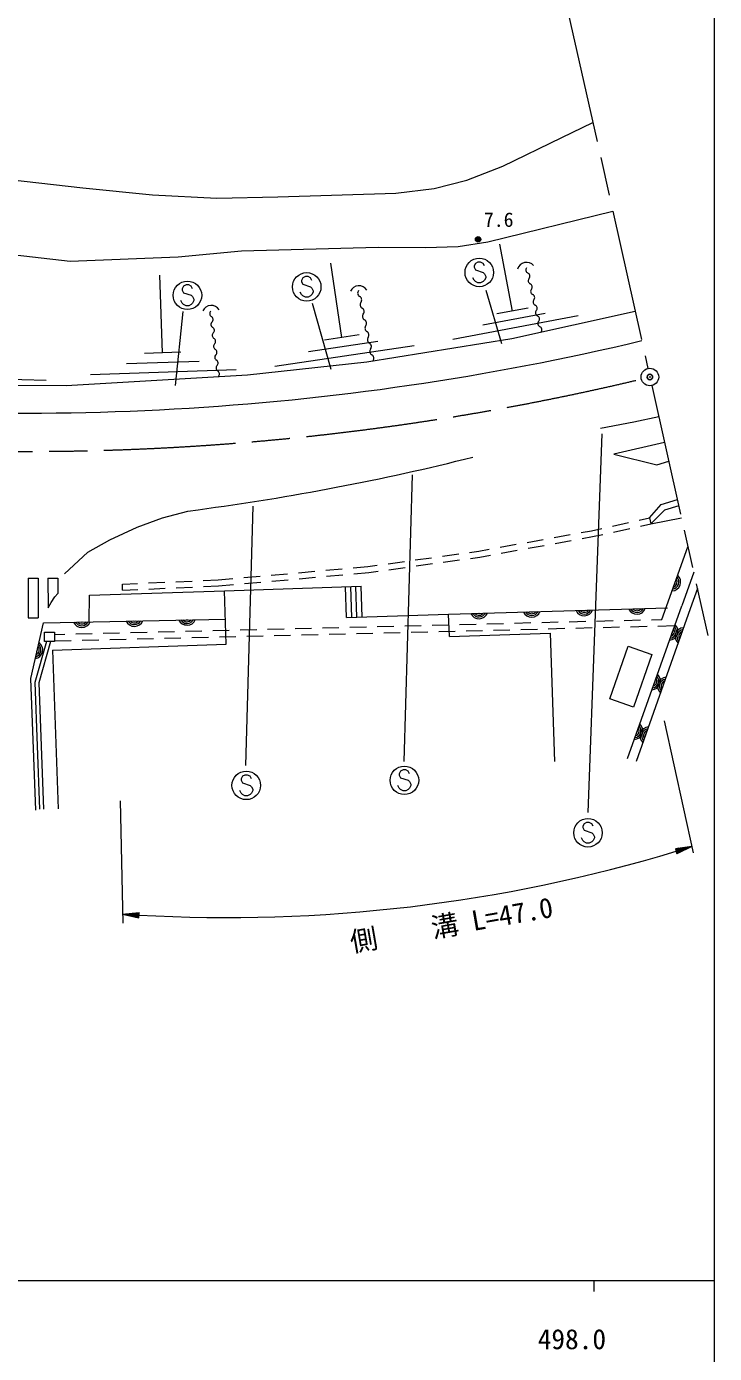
# Model space of a CAD drawing. Units: millimetres, scale not verified. Extents: x 40000 to 680000, y 20000 to 380000.
# Drawn here: x 516282 to 579000, y 198357 to 319255 of the extents above; entities that cross this region are included whole.
import ezdxf
from ezdxf.enums import TextEntityAlignment as Align

# ---------------------------------------------------------------- set-up
doc = ezdxf.new("R2010")
doc.units = ezdxf.units.MM
doc.header["$LTSCALE"] = 1000
doc.header["$PDMODE"] = 32
doc.header["$PDSIZE"] = 500
doc.linetypes.add('CHAIN', pattern=[18.5, 12, -1.5, 3.5, -1.5])
for name, color, linetype, lineweight in [('M-BGD', 7, 'Continuous', 13), ('M-BMK', 2, 'CHAIN', 13), ('M-BMK-SRVR', 3, 'Continuous', 13), ('M-STR-HTXT', 7, 'Continuous', 13), ('M-STR-STRC', 7, 'Continuous', 13), ('M-STR-STRD', 7, 'Continuous', 13), ('M-TTL-BAND', 7, 'Continuous', 13)]:
    doc.layers.add(name, color=color, linetype=linetype, lineweight=lineweight)
doc.layers.add('M-OTRS', color=6, linetype='Continuous')
doc.styles.add('ＭＳ ゴシック', font='')
doc.styles.get('ＭＳ ゴシック').set_extended_font_data('MS Gothic')

msp = doc.modelspace()

# ---------------------------------------------------------------- linework, layer by layer
at = {"layer": 'M-BGD'}
for p, q in [((560575, 293335), (559432, 299416)), ((545021, 290921), (544013, 297690)), ((528687, 289517), (528446, 296597)), ((566562, 292885), (555160, 290743)), ((563568, 293110), (557867, 292039)), ((562000, 293602), (559150, 293067)), ((551619, 290173), (538927, 288284)), ((548320, 290547), (541974, 289602)), ((546607, 291157), (543434, 290684)), ((530347, 289574), (527028, 289461)), ((535385, 287974), (522111, 287521)), ((532036, 288746), (525399, 288519)), ((518076, 286995), (500964, 287442)), ((572137, 274277), (573077, 274484)), ((573077, 274484), (573195, 273946)), ((573195, 273946), (575988, 274499)), ((566834, 273146), (567780, 273317)), ((567780, 273317), (568719, 273524)), ((569696, 273739), (571161, 274061)), ((569809, 273201), (571274, 273523)), ((572251, 273738), (573195, 273946)), ((559453, 271811), (560929, 272078)), ((561913, 272256), (563389, 272523)), ((564373, 272701), (565850, 272968)), ((564471, 272160), (565947, 272426)), ((566931, 272604), (567888, 272777)), ((567888, 272777), (568833, 272985)), ((551725, 270657), (553210, 270863)), ((554201, 271001), (555687, 271207)), ((556677, 271345), (557523, 271463)), ((556752, 270800), (557610, 270919)), ((557523, 271463), (558469, 271634)), ((557610, 270919), (558567, 271092)), ((559551, 271270), (561027, 271537)), ((562011, 271715), (563487, 271982)), ((574201, 265235), (576585, 271838)), ((541081, 269492), (542575, 269625)), ((543571, 269714), (545065, 269848)), ((546061, 269937), (547412, 270058)), ((547412, 270058), (548258, 270175)), ((547474, 269511), (548333, 269630)), ((549248, 270313), (550734, 270519)), ((549323, 269768), (550809, 269974)), ((551799, 270112), (553285, 270318)), ((554275, 270456), (555761, 270662)), ((516429, 268990), (517329, 268994)), ((516429, 268990), (516445, 265367)), ((517329, 268994), (517345, 265371)), ((518229, 268998), (519129, 269002)), ((518229, 268998), (518241, 266284)), ((519129, 269002), (519135, 267590)), ((525017, 268453), (526389, 268513)), ((525041, 267903), (525017, 268453)), ((527388, 268557), (528886, 268623)), ((529885, 268667), (531384, 268733)), ((532383, 268777), (533754, 268837)), ((533754, 268837), (535105, 268958)), ((533791, 268288), (535154, 268410)), ((536101, 269047), (537595, 269180)), ((536151, 268499), (537645, 268632)), ((538591, 269269), (540085, 269403)), ((538641, 268721), (540135, 268855)), ((541131, 268944), (542625, 269078)), ((543621, 269167), (545115, 269300)), ((546111, 269389), (547474, 269511)), ((577103, 269530), (576019, 266484)), ((525041, 267903), (526419, 267964)), ((527418, 268008), (528917, 268074)), ((529916, 268118), (531414, 268183)), ((532413, 268227), (533791, 268288)), ((534326, 267832), (546794, 268259)), ((534492, 262985), (534326, 267832)), ((545465, 265401), (545369, 268210)), ((545934, 265417), (545838, 268226)), ((546400, 265433), (546304, 268242)), ((546890, 265450), (546794, 268259)), ((577441, 268043), (576791, 266210)), ((554760, 265719), (574723, 266280)), ((571083, 252572), (576019, 266484)), ((576791, 266210), (571855, 252298)), ((516445, 265367), (517345, 265371)), ((545465, 265401), (554760, 265719)), ((554830, 263680), (554760, 265719)), ((555761, 264781), (557260, 264818)), ((558260, 264842), (559760, 264879)), ((560759, 264904), (562259, 264941)), ((563258, 264966), (564758, 265003)), ((565758, 265027), (567257, 265064)), ((568257, 265089), (569757, 265126)), ((570756, 265150), (572256, 265187)), ((573255, 265212), (574201, 265235)), ((518826, 263870), (519772, 263894)), ((520771, 263918), (522271, 263955)), ((523271, 263980), (524770, 264017)), ((525770, 264042), (527269, 264079)), ((528269, 264103), (529769, 264140)), ((528864, 263525), (530363, 263562)), ((530768, 264165), (532268, 264202)), ((531363, 263587), (532863, 263624)), ((533268, 264226), (534767, 264263)), ((533862, 263648), (535362, 263685)), ((535767, 264288), (537266, 264325)), ((536361, 263710), (537861, 263747)), ((538266, 264350), (539766, 264387)), ((538861, 263772), (540360, 263808)), ((540765, 264411), (542265, 264448)), ((541360, 263833), (542859, 263870)), ((543265, 264473), (544764, 264510)), ((543859, 263895), (545359, 263932)), ((545764, 264534), (547263, 264571)), ((546358, 263956), (547858, 263993)), ((548263, 264596), (549763, 264633)), ((548858, 264018), (550357, 264055)), ((550762, 264658), (552262, 264695)), ((551357, 264080), (552856, 264117)), ((553262, 264719), (554761, 264756)), ((553856, 264141), (555356, 264178)), ((554830, 263680), (564017, 263995)), ((556355, 264203), (557855, 264240)), ((558855, 264264), (560354, 264301)), ((561354, 264326), (562853, 264363)), ((563853, 264388), (565353, 264425)), ((564017, 263995), (564418, 252293)), ((566352, 264449), (567852, 264486)), ((568852, 264511), (570351, 264548)), ((571351, 264572), (572850, 264609)), ((573850, 264634), (575376, 264672)), ((518470, 263227), (517406, 259456)), ((518665, 262443), (534492, 262985)), ((518665, 262443), (519160, 247971)), ((518841, 263278), (520366, 263316)), ((521366, 263340), (522866, 263377)), ((523865, 263402), (525365, 263439)), ((526365, 263464), (527864, 263500)), ((517120, 247849), (516677, 259852)), ((517406, 259456), (517835, 247963))]:
    msp.add_line(p, q, dxfattribs=at)
for points in [[(499882, 307072), (501909, 306424), (504403, 305958), (507595, 305792), (514745, 305327), (521429, 304562), (527781, 303930), (533633, 303631), (539187, 303747), (549961, 304080), (553453, 304512), (556413, 305243), (559705, 306524), (565092, 309151), (567912, 310509)], [(569730, 302405), (558336, 299594), (555635, 299175), (552656, 299082), (548325, 299128), (535894, 298802), (530120, 298244), (520265, 297832), (495930, 300641), (486493, 301697), (482924, 301511), (481979, 301330), (481236, 300712)], [(401016, 297935), (401747, 296873), (460536, 290672), (480751, 288953), (488356, 288022), (499127, 287090), (509029, 286609), (519893, 286547), (536437, 287525), (547301, 288720), (560524, 290831), (571768, 293317)], [(574452, 281351), (569812, 280308), (573758, 279333), (574832, 279655)], [(573077, 274484), (574152, 275697), (575617, 276154)], [(573195, 273946), (574462, 275217), (575781, 275629)], [(518241, 266284), (518533, 266792), (518865, 267282), (519135, 267590)], [(522006, 265018), (522027, 267451), (534326, 267832)], [(516677, 259852), (517832, 264933), (534414, 265269)], [(518096, 263227), (517042, 259491), (517473, 247949)]]:
    msp.add_lwpolyline(points, dxfattribs=at)
for points in [[(517927, 264085), (518826, 264085), (518826, 263227), (517927, 263227)], [(569450, 258011), (571123, 262786), (573282, 262030), (571608, 257255)]]:
    msp.add_lwpolyline(points, close=True, dxfattribs=at)
for radius in [250, 204, 159, 114, 68.2, 22.7]:
    msp.add_circle((557452, 299863), radius, dxfattribs=at)
for centre, radius, start, end in [((561868, 296917), 850, 40.41157, 164.2666), ((562113, 297082), 313, 139.65252, 245.74668), ((561856, 296511), 313, 319.65252, 65.74668), ((562334, 296105), 313, 139.65252, 245.74668), ((546583, 294785), 850, 32.1581, 156.01313), ((546827, 294972), 357, 142.315, 241.2021), ((562076, 295534), 313, 319.65252, 65.74668), ((562554, 295128), 313, 139.65252, 245.74668), ((533128, 292994), 850, 31.85068, 155.70571), ((546483, 294346), 357, 322.315, 61.2021), ((547048, 293909), 357, 142.315, 241.2021), ((562296, 294556), 313, 319.65252, 65.74668), ((562774, 294151), 313, 139.65252, 245.74668), ((562517, 293579), 313, 319.65252, 65.74668), ((533292, 293102), 313, 133.56669, 239.80706), ((532977, 292561), 313, 313.56669, 59.80706), ((546704, 293282), 357, 322.315, 61.2021), ((547270, 292846), 357, 142.315, 241.2021), ((562994, 293173), 313, 139.65252, 245.74668), ((562737, 292602), 313, 319.65252, 65.74668), ((533408, 292108), 313, 133.56669, 239.80706), ((533094, 291568), 313, 313.56669, 59.80706), ((546925, 292219), 357, 322.315, 61.2021), ((547491, 291782), 357, 142.315, 241.2021), ((547147, 291156), 357, 322.315, 61.2021), ((563215, 292196), 313, 139.65252, 245.74668), ((562957, 291624), 313, 319.65252, 65.74668), ((533525, 291115), 313, 133.56669, 239.80706), ((533641, 290121), 313, 133.56669, 239.80706), ((533210, 290574), 313, 313.56669, 59.80706), ((547712, 290719), 357, 142.315, 241.2021), ((547368, 290093), 357, 322.315, 61.2021), ((533758, 289128), 313, 133.56669, 239.80706), ((533327, 289581), 313, 313.56669, 59.80706), ((547934, 289656), 357, 142.315, 241.2021), ((547589, 289030), 357, 322.315, 61.2021), ((533874, 288135), 313, 133.56669, 239.80706), ((533443, 288588), 313, 313.56669, 59.80706), ((533560, 287594), 313, 313.56669, 59.80706), ((575099, 268643), 812, 272.76615, 47.52642), ((575099, 268643), 650, 278.88194, 41.41063), ((575099, 268643), 488, 290.01463, 30.27795), ((575099, 268643), 325, 324.20392, 356.08866), ((567132, 266379), 812, 204.23032, 338.99059), ((567132, 266379), 650, 210.34611, 332.87481), ((567132, 266379), 488, 221.4788, 321.74212), ((567132, 266379), 325, 255.66809, 287.55283), ((571930, 266514), 812, 204.23032, 338.99059), ((571930, 266514), 650, 210.34611, 332.87481), ((571930, 266514), 488, 221.4788, 321.74212), ((571930, 266514), 325, 255.66809, 287.55283), ((521318, 265316), 812, 203.77899, 338.53926), ((521318, 265316), 650, 209.89478, 332.42347), ((521318, 265316), 488, 221.02747, 321.29078), ((521318, 265316), 325, 255.21676, 287.10149), ((526117, 265413), 812, 203.77899, 338.53926), ((526117, 265413), 650, 209.89478, 332.42347), ((526117, 265413), 488, 221.02747, 321.29078), ((526117, 265413), 325, 255.21676, 287.10149), ((530916, 265510), 812, 203.77899, 338.53926), ((530916, 265510), 650, 209.89478, 332.42347), ((530916, 265510), 488, 221.02747, 321.29078), ((530916, 265510), 325, 255.21676, 287.10149), ((557536, 266110), 812, 204.23032, 338.99059), ((557536, 266110), 650, 210.34611, 332.87481), ((557536, 266110), 488, 221.4788, 321.74212), ((557536, 266110), 325, 255.66809, 287.55283), ((562334, 266245), 812, 204.23032, 338.99059), ((562334, 266245), 650, 210.34611, 332.87481), ((562334, 266245), 488, 221.4788, 321.74212), ((562334, 266245), 325, 255.66809, 287.55283), ((574861, 264156), 812, 273.08775, 47.84802), ((574861, 264156), 650, 279.20354, 41.73223), ((574861, 264156), 488, 290.33623, 30.59955), ((574861, 264156), 325, 324.52552, 356.41026), ((576222, 263673), 812, 93.08775, 227.84802), ((576222, 263673), 650, 99.20354, 221.73223), ((576222, 263673), 488, 110.33623, 210.59955), ((576222, 263673), 325, 144.52552, 176.41026), ((516950, 262462), 812, 279.8156, 54.57587), ((516950, 262462), 650, 285.93139, 48.46008), ((516950, 262462), 488, 297.06408, 37.32739), ((516950, 262462), 325, 331.25337, 3.1381), ((573256, 259632), 812, 273.08775, 47.84802), ((573256, 259632), 650, 279.20354, 41.73223), ((574617, 259150), 812, 93.08775, 227.84802), ((573256, 259632), 488, 290.33623, 30.59955), ((573256, 259632), 325, 324.52552, 356.41026), ((574617, 259150), 650, 99.20354, 221.73223), ((574617, 259150), 488, 110.33623, 210.59955), ((574617, 259150), 325, 144.52552, 176.41026), ((571652, 255109), 812, 273.08775, 47.84802), ((571652, 255109), 650, 279.20354, 41.73223), ((571652, 255109), 488, 290.33623, 30.59955), ((573013, 254626), 812, 93.08775, 227.84802), ((573013, 254626), 650, 99.20354, 221.73223), ((571652, 255109), 325, 324.52552, 356.41026), ((573013, 254626), 488, 110.33623, 210.59955), ((573013, 254626), 325, 144.52552, 176.41026)]:
    msp.add_arc(centre, radius, start, end, dxfattribs=at)
at = {"layer": 'M-BMK'}
for p, q in [((561626, 338538), (572937, 288103)), ((573288, 286541), (578396, 263765))]:
    msp.add_line(p, q, dxfattribs=at)
msp.add_arc((516256, 522359), 241816, 262.91196, 283.40937, dxfattribs=at)
at = {"layer": 'M-BMK-SRVR'}
msp.add_circle((573112, 287322), 800, dxfattribs=at)
at = {"layer": 'M-OTRS'}
msp.add_point((573112, 287322), dxfattribs=at)
at = {"layer": 'M-STR-HTXT'}
for p, q in [((574413, 255989), (577068, 243970)), ((524813, 248693), (525053, 237570)), ((576940, 244552), (575434, 244343)), ((575434, 244343), (575583, 243866)), ((575735, 244385), (575448, 244295)), ((575463, 244248), (576036, 244427)), ((576337, 244469), (575478, 244200)), ((575493, 244152), (576638, 244510)), ((576940, 244552), (575508, 244104)), ((575523, 244057), (576668, 244415)), ((576397, 244278), (575538, 244009)), ((576940, 244552), (575583, 243866)), ((575553, 243961), (576126, 244140)), ((575854, 244003), (575568, 243914)), ((525035, 238395), (526549, 238544)), ((525035, 238395), (526515, 238045)), ((525035, 238395), (526532, 238295)), ((526529, 238245), (525331, 238325)), ((526535, 238345), (525338, 238425)), ((525627, 238255), (526525, 238195)), ((525641, 238455), (526539, 238394)), ((526522, 238145), (525923, 238185)), ((526542, 238444), (525943, 238485)), ((526246, 238514), (526545, 238494)), ((526515, 238045), (526549, 238544)), ((526219, 238115), (526518, 238095))]:
    msp.add_line(p, q, dxfattribs=at)
msp.add_arc((534555, 380004), 141928, 266.75977, 286.77027, dxfattribs=at)
at = {"layer": 'M-STR-STRC'}
for p, q in [((557203, 297674), (557085, 297438)), ((557085, 297438), (557085, 297319)), ((557439, 297792), (557203, 297674)), ((557675, 297792), (557439, 297792)), ((557912, 297674), (557675, 297792)), ((558030, 297438), (557912, 297674)), ((541471, 296363), (541353, 296127)), ((541707, 296481), (541471, 296363)), ((541944, 296481), (541707, 296481)), ((542180, 296363), (541944, 296481)), ((542298, 296127), (542180, 296363)), ((557085, 296138), (556966, 296374)), ((557085, 297319), (557203, 297083)), ((557203, 297083), (557912, 296847)), ((557912, 296847), (558030, 296729)), ((558030, 296729), (558148, 296492)), ((558148, 296374), (558030, 296138)), ((558148, 296492), (558148, 296374)), ((530598, 295592), (530480, 295355)), ((530480, 295355), (530480, 295237)), ((530480, 295237), (530598, 295001)), ((530834, 295710), (530598, 295592)), ((530598, 295001), (531307, 294765)), ((531071, 295710), (530834, 295710)), ((531307, 295592), (531071, 295710)), ((531425, 295355), (531307, 295592)), ((541353, 294827), (541235, 295063)), ((541353, 296127), (541353, 296008)), ((541353, 296008), (541471, 295772)), ((541471, 295772), (542180, 295536)), ((542180, 295536), (542298, 295418)), ((542298, 295418), (542417, 295181)), ((542417, 295063), (542298, 294827)), ((542417, 295181), (542417, 295063)), ((557203, 296019), (557085, 296138)), ((557439, 295901), (557203, 296019)), ((557675, 295901), (557439, 295901)), ((557912, 296019), (557675, 295901)), ((558030, 296138), (557912, 296019)), ((558162, 295242), (559592, 290387)), ((530480, 294055), (530361, 294292)), ((530598, 293937), (530480, 294055)), ((530834, 293819), (530598, 293937)), ((531071, 293819), (530834, 293819)), ((531307, 293937), (531071, 293819)), ((531307, 294765), (531425, 294646)), ((531425, 294055), (531307, 293937)), ((531425, 294646), (531543, 294410)), ((531543, 294292), (531425, 294055)), ((531543, 294410), (531543, 294292)), ((541471, 294708), (541353, 294827)), ((541707, 294590), (541471, 294708)), ((541944, 294590), (541707, 294590)), ((542180, 294708), (541944, 294590)), ((542298, 294827), (542180, 294708)), ((542333, 294045), (544029, 288026)), ((530528, 293280), (529830, 286563)), ((568721, 282142), (567449, 247649)), ((551437, 278401), (550689, 252288)), ((536921, 275558), (536248, 251914)), ((550614, 251523), (550378, 251405)), ((550851, 251523), (550614, 251523)), ((551087, 251405), (550851, 251523)), ((535957, 250942), (535839, 250706)), ((535839, 250706), (535839, 250587)), ((535839, 250587), (535957, 250351)), ((536194, 251060), (535957, 250942)), ((535957, 250351), (536666, 250115)), ((536430, 251060), (536194, 251060)), ((536666, 250942), (536430, 251060)), ((536785, 250706), (536666, 250942)), ((550378, 251405), (550260, 251168)), ((550260, 251168), (550260, 251050)), ((550260, 251050), (550378, 250814)), ((550378, 250814), (551087, 250577)), ((551205, 251168), (551087, 251405)), ((551087, 250577), (551205, 250459)), ((551205, 250459), (551323, 250223)), ((535839, 249406), (535721, 249642)), ((535957, 249287), (535839, 249406)), ((536194, 249169), (535957, 249287)), ((536430, 249169), (536194, 249169)), ((536666, 249287), (536430, 249169)), ((536666, 250115), (536785, 249996)), ((536785, 249406), (536666, 249287)), ((536785, 249996), (536903, 249760)), ((536903, 249642), (536785, 249406)), ((536903, 249760), (536903, 249642)), ((550260, 249868), (550142, 250105)), ((550378, 249750), (550260, 249868)), ((550614, 249632), (550378, 249750)), ((550851, 249632), (550614, 249632)), ((551087, 249750), (550851, 249632)), ((551205, 249868), (551087, 249750)), ((551323, 250105), (551205, 249868)), ((551323, 250223), (551323, 250105)), ((567348, 246742), (567112, 246623)), ((567585, 246742), (567348, 246742)), ((567821, 246623), (567585, 246742)), ((567112, 246623), (566994, 246387)), ((566994, 246387), (566994, 246269)), ((566994, 246269), (567112, 246033)), ((567112, 246033), (567821, 245796)), ((567939, 246387), (567821, 246623)), ((567821, 245796), (567939, 245678)), ((567939, 245678), (568057, 245442)), ((568057, 245442), (568057, 245323)), ((566994, 245087), (566876, 245323)), ((567112, 244969), (566994, 245087)), ((567348, 244851), (567112, 244969)), ((567585, 244851), (567348, 244851)), ((567821, 244969), (567585, 244851)), ((567939, 245087), (567821, 244969)), ((568057, 245323), (567939, 245087))]:
    msp.add_line(p, q, dxfattribs=at)
for centre in [(557557, 296847), (541826, 295536), (530952, 294765), (550733, 250577), (536312, 250115), (567467, 245796)]:
    msp.add_circle(centre, 1300, dxfattribs=at)
at = {"layer": 'M-STR-STRD'}
for points in [[(568604, 282676), (571641, 283253), (573917, 283736)], [(519759, 269382), (521876, 271366), (523871, 272496), (526365, 273627), (528693, 274492), (530987, 275090), (531935, 275235)]]:
    msp.add_lwpolyline(points, dxfattribs=at)
for centre, radius, start, end in [((516228, 526063), 242026, 262.9944, 283.41253), ((502615, 496419), 223118, 277.55106, 284.10144)]:
    msp.add_arc(centre, radius, start, end, dxfattribs=at)
at = {"layer": 'M-TTL-BAND'}
for p, q in [((579000, 20000), (579000, 370000)), ((40000, 205000), (579000, 205000)), ((568000, 205000), (568000, 204000))]:
    msp.add_line(p, q, dxfattribs=at)

# ---------------------------------------------------------------- texts
at = {"layer": 'M-BGD', "style": 'ＭＳ ゴシック'}
msp.add_text('7.6', height=1320, dxfattribs=at).set_placement((557986, 300607), align=Align.BOTTOM_LEFT)
at = {"layer": 'M-STR-HTXT', "style": 'ＭＳ ゴシック'}
msp.add_text('側\u3000\u3000溝 L=47.0', height=1833, rotation=9.921, dxfattribs=at).set_placement((555271, 235986), align=Align.BOTTOM_CENTER)
at = {"layer": 'M-TTL-BAND', "style": 'ＭＳ ゴシック'}
msp.add_text('498.0', height=1833, dxfattribs=at).set_placement((566000, 198195), align=Align.BOTTOM_CENTER)

doc.saveas('drawing.dxf')
